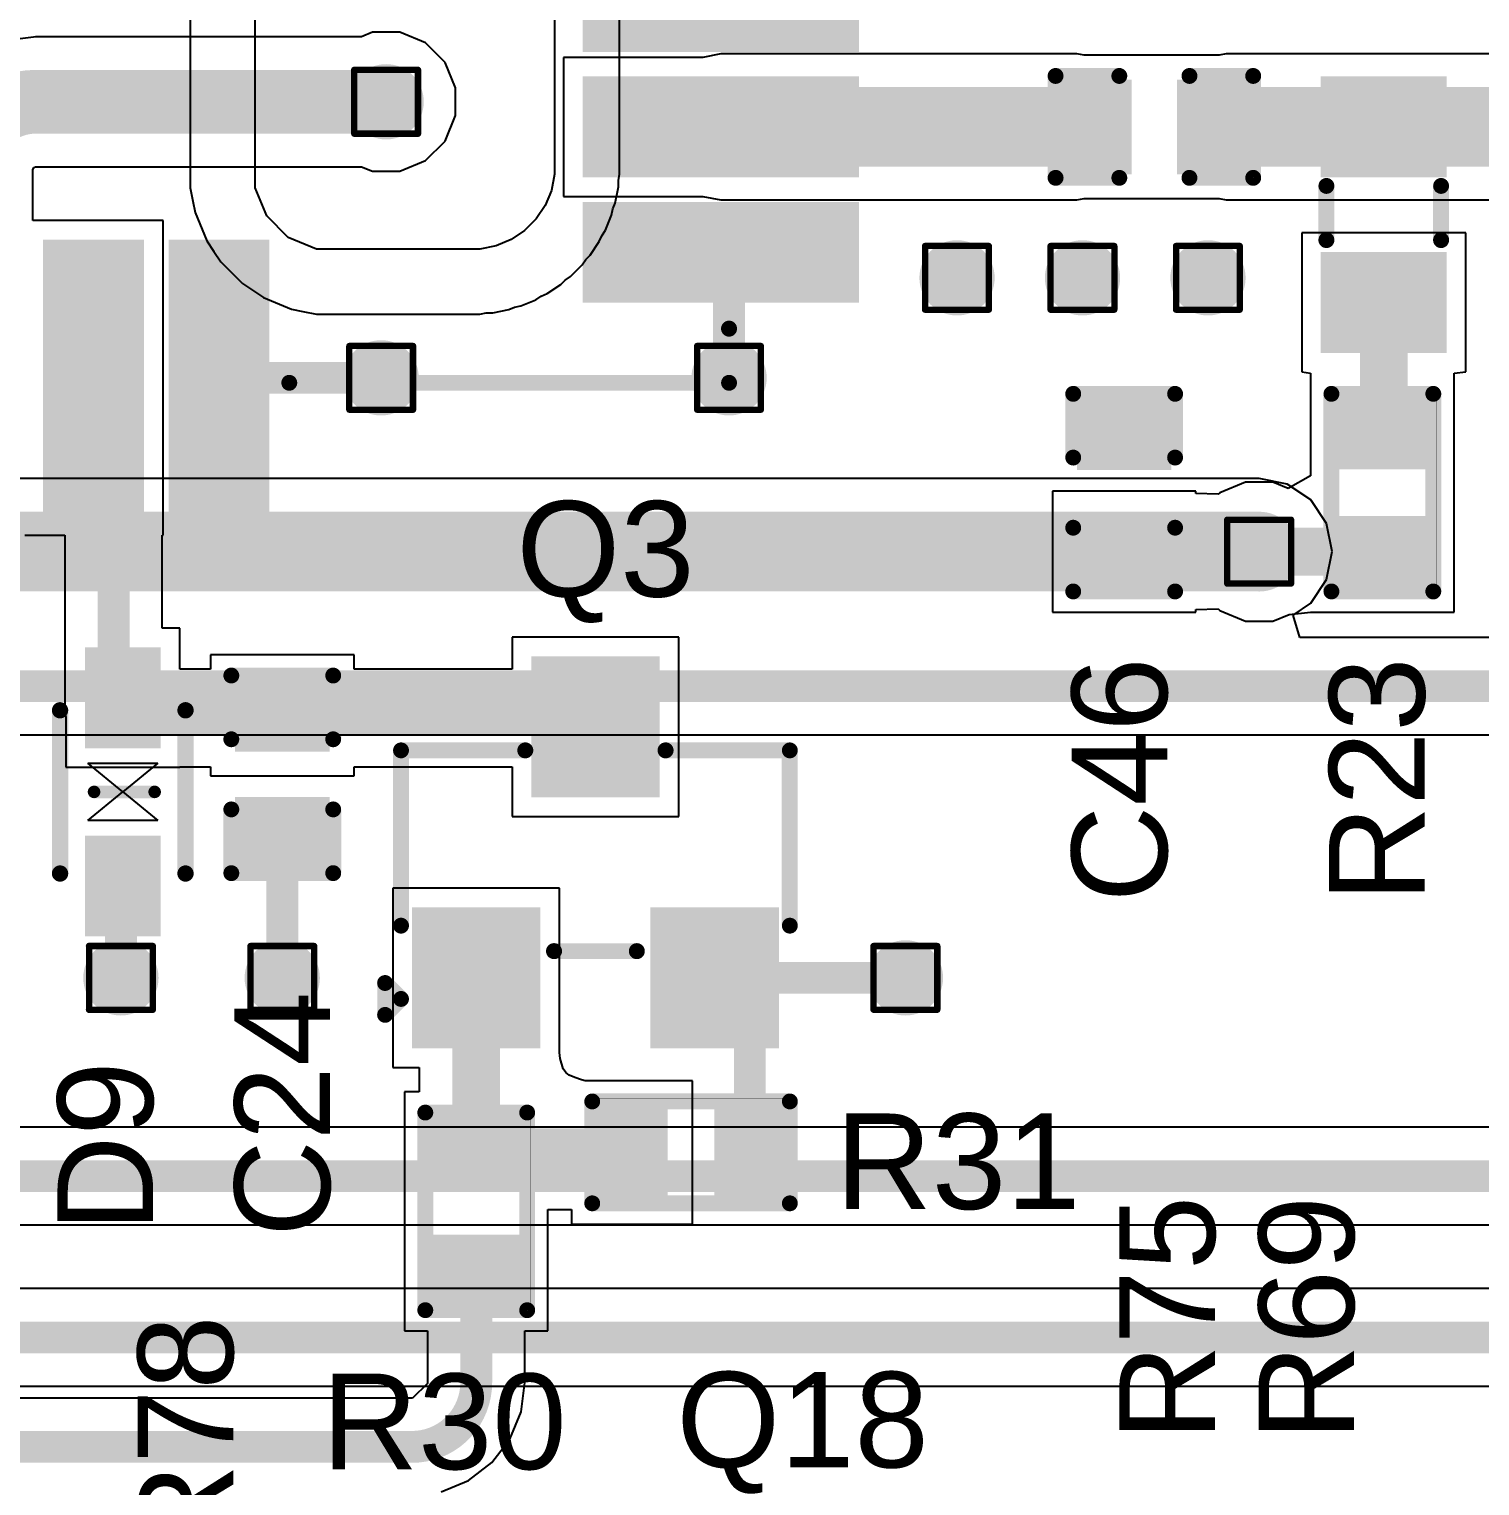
# Model space of a CAD drawing. Header units: inches. Extents: x -40 to 219, y 2 to 133.
# Drawn here: x 61.15 to 72.71, y 38.82 to 50.43 of the extents above; entities that cross this region are included whole.
import ezdxf

# ---------------------------------------------------------------- set-up
doc = ezdxf.new("R2010")
doc.units = ezdxf.units.IN
for name, color, linetype in [('Bottom Layer', 5, 'Continuous'), ('Drill Drawing', 1, 'Continuous'), ('Top Layer', 1, 'Continuous'), ('Top Overlay', 2, 'Continuous'), ('Top Paste', 8, 'Continuous'), ('Top Solder', 216, 'Continuous'), ('Via Holes', 16, 'Continuous')]:
    doc.layers.add(name, color=color, linetype=linetype)
doc.styles.add('Arial', font='', dxfattribs={"height": 0.2})
doc.styles.get('Arial').set_extended_font_data('Arial')

# ---------------------------------------------------------------- blocks, each defined once
blk = doc.blocks.new('C___0402_13')
at = {"layer": 'Top Layer'}
for points in [[(-0.699, -0.318), (-0.699, 0.317), (-0.241, 0.317), (-0.241, -0.318)], [(0.241, -0.318), (0.241, 0.317), (0.699, 0.317), (0.699, -0.318)]]:
    blk.add_hatch(color=1, dxfattribs=at).paths.add_polyline_path(points)
at = {"layer": 'Top Paste'}
for points in [[(-0.699, -0.318), (-0.699, 0.317), (-0.241, 0.317), (-0.241, -0.318)], [(0.241, -0.318), (0.241, 0.317), (0.699, 0.317), (0.699, -0.318)]]:
    blk.add_hatch(color=8, dxfattribs=at).paths.add_polyline_path(points)
at = {"layer": 'Top Solder'}
for points in [[(-0.759, -0.377), (-0.759, 0.377), (-0.181, 0.377), (-0.181, -0.377)], [(0.181, -0.377), (0.181, 0.377), (0.758, 0.377), (0.758, -0.377)]]:
    blk.add_hatch(color=216, dxfattribs=at).paths.add_polyline_path(points)
at = {"layer": 'Top Overlay', "const_width": 0.127}
for points in [[(-0.787, -0.406), (-0.787, 0.406)], [(-0.787, 0.406), (-0.279, 0.406)], [(0.787, 0.406), (0.279, 0.406)], [(0.787, -0.406), (0.787, 0.406)], [(-0.279, -0.406), (-0.787, -0.406)], [(0.787, -0.406), (0.279, -0.406)]]:
    blk.add_lwpolyline(points, dxfattribs=at)
at = {"layer": 'Top Overlay', "const_width": 0.0635}
for points in [[(-0.819, 0.406, 1), (-0.756, 0.406, 1)], [(-0.819, 0.406, 1), (-0.756, 0.406, 1)], [(-0.311, 0.406, 1), (-0.248, 0.406, 1)], [(0.248, 0.406, 1), (0.311, 0.406, 1)], [(0.756, 0.406, 1), (0.819, 0.406, 1)], [(0.756, 0.406, 1), (0.819, 0.406, 1)], [(-0.819, -0.406, 1), (-0.756, -0.406, 1)], [(-0.819, -0.406, 1), (-0.756, -0.406, 1)], [(-0.311, -0.406, 1), (-0.248, -0.406, 1)], [(0.248, -0.406, 1), (0.311, -0.406, 1)], [(0.756, -0.406, 1), (0.819, -0.406, 1)], [(0.756, -0.406, 1), (0.819, -0.406, 1)]]:
    blk.add_lwpolyline(points, format="xyb", close=True, dxfattribs=at)
blk = doc.blocks.new('A7672E__FASE__24')
at = {"layer": 'Top Layer'}
for points in [[(-11, -6.7), (-11, -7.3), (-13, -7.3), (-13, -6.7)], [(-11, -7.7), (-11, -8.3), (-13, -8.3), (-13, -7.7)], [(-10.7, -13), (-11.3, -13), (-11.3, -11), (-10.7, -11)], [(-9.7, -13), (-10.3, -13), (-10.3, -11), (-9.7, -11)], [(-8.7, -13), (-9.3, -13), (-9.3, -11), (-8.7, -11)]]:
    blk.add_hatch(color=1, dxfattribs=at).paths.add_polyline_path(points)
at = {"layer": 'Top Paste'}
for points in [[(-11, -6.7), (-11, -7.3), (-13, -7.3), (-13, -6.7)], [(-11, -7.7), (-11, -8.3), (-13, -8.3), (-13, -7.7)], [(-10.7, -13), (-11.3, -13), (-11.3, -11), (-10.7, -11)], [(-9.7, -13), (-10.3, -13), (-10.3, -11), (-9.7, -11)], [(-8.7, -13), (-9.3, -13), (-9.3, -11), (-8.7, -11)]]:
    blk.add_hatch(color=8, dxfattribs=at).paths.add_polyline_path(points)
at = {"layer": 'Top Solder'}
for points in [[(-10.898, -6.598), (-10.898, -7.402), (-13.102, -7.402), (-13.102, -6.598)], [(-10.898, -7.598), (-10.898, -8.402), (-13.102, -8.402), (-13.102, -7.598)], [(-10.598, -13.102), (-11.402, -13.102), (-11.402, -10.898), (-10.598, -10.898)], [(-9.598, -13.102), (-10.402, -13.102), (-10.402, -10.898), (-9.598, -10.898)], [(-8.598, -13.102), (-9.402, -13.102), (-9.402, -10.898), (-8.598, -10.898)]]:
    blk.add_hatch(color=216, dxfattribs=at).paths.add_polyline_path(points)
at = {"layer": 'Top Overlay', "const_width": 0.127}
for points in [[(-12.04, -8.56), (-12.04, -12.065)], [(-12.04, -12.065), (-11.608, -12.065)]]:
    blk.add_lwpolyline(points, dxfattribs=at)
at = {"layer": 'Top Overlay', "const_width": 0.0635}
for points in [[(-12.071, -8.56, 1), (-12.008, -8.56, 1)], [(-12.071, -12.065, 1), (-12.008, -12.065, 1)], [(-12.071, -12.065, 1), (-12.008, -12.065, 1)], [(-11.64, -12.065, 1), (-11.576, -12.065, 1)]]:
    blk.add_lwpolyline(points, format="xyb", close=True, dxfattribs=at)
blk = doc.blocks.new('R___0402_85')
at = {"layer": 'Top Layer'}
for points in [[(-0.699, -0.318), (-0.699, 0.318), (-0.241, 0.318), (-0.241, -0.318)], [(0.241, -0.318), (0.241, 0.318), (0.699, 0.318), (0.699, -0.318)]]:
    blk.add_hatch(color=1, dxfattribs=at).paths.add_polyline_path(points)
at = {"layer": 'Top Paste'}
for points in [[(-0.699, -0.318), (-0.699, 0.318), (-0.241, 0.318), (-0.241, -0.318)], [(0.241, -0.318), (0.241, 0.318), (0.699, 0.318), (0.699, -0.318)]]:
    blk.add_hatch(color=8, dxfattribs=at).paths.add_polyline_path(points)
at = {"layer": 'Top Solder'}
for points in [[(-0.754, -0.373), (-0.754, 0.373), (-0.186, 0.373), (-0.186, -0.373)], [(0.186, -0.373), (0.186, 0.373), (0.754, 0.373), (0.754, -0.373)]]:
    blk.add_hatch(color=216, dxfattribs=at).paths.add_polyline_path(points)
at = {"layer": 'Top Overlay'}
for points, const_width in [([(0.787, 0.406), (-0.787, 0.406)], 0.127), ([(-0.787, 0.406), (-0.787, -0.406)], 0.127), ([(0.787, 0.406), (0.787, -0.406)], 0.127), ([(0.787, -0.406), (-0.787, -0.406)], 0.127), ([(0.813, -0.432), (-0.813, -0.432)], 0.00323)]:
    blk.add_lwpolyline(points, dxfattribs=dict(at, const_width=const_width))
for points, const_width in [([(-0.819, 0.406, 1), (-0.756, 0.406, 1)], 0.0635), ([(-0.819, 0.406, 1), (-0.756, 0.406, 1)], 0.0635), ([(0.756, 0.406, 1), (0.819, 0.406, 1)], 0.0635), ([(0.756, 0.406, 1), (0.819, 0.406, 1)], 0.0635), ([(-0.819, -0.406, 1), (-0.756, -0.406, 1)], 0.0635), ([(-0.819, -0.406, 1), (-0.756, -0.406, 1)], 0.0635), ([(0.756, -0.406, 1), (0.819, -0.406, 1)], 0.0635), ([(0.756, -0.406, 1), (0.819, -0.406, 1)], 0.0635), ([(-0.814, -0.432, 1), (-0.812, -0.432, 1)], 0.00161), ([(0.812, -0.432, 1), (0.814, -0.432, 1)], 0.00161)]:
    blk.add_lwpolyline(points, format="xyb", close=True, dxfattribs=dict(at, const_width=const_width))
blk = doc.blocks.new('R___0402_86')
at = {"layer": 'Top Layer'}
for points in [[(-0.699, -0.318), (-0.699, 0.318), (-0.241, 0.318), (-0.241, -0.318)], [(0.241, -0.318), (0.241, 0.318), (0.699, 0.318), (0.699, -0.318)]]:
    blk.add_hatch(color=1, dxfattribs=at).paths.add_polyline_path(points)
at = {"layer": 'Top Paste'}
for points in [[(-0.699, -0.318), (-0.699, 0.318), (-0.241, 0.318), (-0.241, -0.318)], [(0.241, -0.318), (0.241, 0.318), (0.699, 0.318), (0.699, -0.318)]]:
    blk.add_hatch(color=8, dxfattribs=at).paths.add_polyline_path(points)
at = {"layer": 'Top Solder'}
for points in [[(-0.754, -0.373), (-0.754, 0.373), (-0.186, 0.373), (-0.186, -0.373)], [(0.186, -0.373), (0.186, 0.373), (0.754, 0.373), (0.754, -0.373)]]:
    blk.add_hatch(color=216, dxfattribs=at).paths.add_polyline_path(points)
at = {"layer": 'Top Overlay'}
for points, const_width in [([(-0.787, 0.406), (0.787, 0.406)], 0.127), ([(-0.787, 0.406), (-0.787, -0.406)], 0.127), ([(0.787, 0.406), (0.787, -0.406)], 0.127), ([(-0.787, -0.406), (0.787, -0.406)], 0.127), ([(-0.813, -0.432), (0.813, -0.432)], 0.00323)]:
    blk.add_lwpolyline(points, dxfattribs=dict(at, const_width=const_width))
for points, const_width in [([(-0.819, 0.406, 1), (-0.756, 0.406, 1)], 0.0635), ([(-0.819, 0.406, 1), (-0.756, 0.406, 1)], 0.0635), ([(0.756, 0.406, 1), (0.819, 0.406, 1)], 0.0635), ([(0.756, 0.406, 1), (0.819, 0.406, 1)], 0.0635), ([(-0.819, -0.406, 1), (-0.756, -0.406, 1)], 0.0635), ([(-0.819, -0.406, 1), (-0.756, -0.406, 1)], 0.0635), ([(0.756, -0.406, 1), (0.819, -0.406, 1)], 0.0635), ([(0.756, -0.406, 1), (0.819, -0.406, 1)], 0.0635), ([(-0.814, -0.432, 1), (-0.812, -0.432, 1)], 0.00161), ([(0.812, -0.432, 1), (0.814, -0.432, 1)], 0.00161)]:
    blk.add_lwpolyline(points, format="xyb", close=True, dxfattribs=dict(at, const_width=const_width))
blk = doc.blocks.new('R___0402_93')
at = {"layer": 'Top Layer'}
for points in [[(-0.699, -0.318), (-0.699, 0.318), (-0.241, 0.318), (-0.241, -0.318)], [(0.241, -0.318), (0.241, 0.318), (0.699, 0.318), (0.699, -0.318)]]:
    blk.add_hatch(color=1, dxfattribs=at).paths.add_polyline_path(points)
at = {"layer": 'Top Paste'}
for points in [[(-0.699, -0.318), (-0.699, 0.318), (-0.241, 0.318), (-0.241, -0.318)], [(0.241, -0.318), (0.241, 0.318), (0.699, 0.318), (0.699, -0.318)]]:
    blk.add_hatch(color=8, dxfattribs=at).paths.add_polyline_path(points)
at = {"layer": 'Top Solder'}
for points in [[(-0.754, -0.373), (-0.754, 0.373), (-0.186, 0.373), (-0.186, -0.373)], [(0.186, -0.373), (0.186, 0.373), (0.754, 0.373), (0.754, -0.373)]]:
    blk.add_hatch(color=216, dxfattribs=at).paths.add_polyline_path(points)
at = {"layer": 'Top Overlay'}
for points, const_width in [([(-0.787, 0.406), (0.787, 0.406)], 0.127), ([(-0.787, 0.406), (-0.787, -0.406)], 0.127), ([(0.787, 0.406), (0.787, -0.406)], 0.127), ([(-0.787, -0.406), (0.787, -0.406)], 0.127), ([(-0.813, -0.432), (0.813, -0.432)], 0.00323)]:
    blk.add_lwpolyline(points, dxfattribs=dict(at, const_width=const_width))
for points, const_width in [([(-0.819, 0.406, 1), (-0.756, 0.406, 1)], 0.0635), ([(-0.819, 0.406, 1), (-0.756, 0.406, 1)], 0.0635), ([(0.756, 0.406, 1), (0.819, 0.406, 1)], 0.0635), ([(0.756, 0.406, 1), (0.819, 0.406, 1)], 0.0635), ([(-0.819, -0.406, 1), (-0.756, -0.406, 1)], 0.0635), ([(-0.819, -0.406, 1), (-0.756, -0.406, 1)], 0.0635), ([(0.756, -0.406, 1), (0.819, -0.406, 1)], 0.0635), ([(0.756, -0.406, 1), (0.819, -0.406, 1)], 0.0635), ([(-0.814, -0.432, 1), (-0.812, -0.432, 1)], 0.00161), ([(0.812, -0.432, 1), (0.814, -0.432, 1)], 0.00161)]:
    blk.add_lwpolyline(points, format="xyb", close=True, dxfattribs=dict(at, const_width=const_width))
blk = doc.blocks.new('SOT_23_133')
at = {"layer": 'Top Layer'}
for points in [[(-0.41, 1.46), (0.41, 1.46), (0.41, 0.54), (-0.41, 0.54)], [(-1.36, -0.54), (-0.54, -0.54), (-0.54, -1.46), (-1.36, -1.46)], [(0.54, -0.54), (1.36, -0.54), (1.36, -1.46), (0.54, -1.46)]]:
    blk.add_hatch(color=1, dxfattribs=at).paths.add_polyline_path(points)
at = {"layer": 'Top Paste'}
for points in [[(-0.41, 1.46), (0.41, 1.46), (0.41, 0.54), (-0.41, 0.54)], [(-1.36, -0.54), (-0.54, -0.54), (-0.54, -1.46), (-1.36, -1.46)], [(0.54, -0.54), (1.36, -0.54), (1.36, -1.46), (0.54, -1.46)]]:
    blk.add_hatch(color=8, dxfattribs=at).paths.add_polyline_path(points)
at = {"layer": 'Top Solder'}
for points in [[(-0.512, 1.562), (0.512, 1.562), (0.512, 0.438), (-0.512, 0.438)], [(-1.462, -0.438), (-0.438, -0.438), (-0.438, -1.562), (-1.462, -1.562)], [(0.438, -0.438), (1.462, -0.438), (1.462, -1.562), (0.438, -1.562)]]:
    blk.add_hatch(color=216, dxfattribs=at).paths.add_polyline_path(points)
at = {"layer": 'Top Overlay', "const_width": 0.127}
for points in [[(-1.549, 0.813), (-1.549, -0.584)], [(-1.549, 0.813), (-0.559, 0.813)], [(0.559, 0.813), (1.549, 0.813)], [(1.549, -0.584), (1.549, 0.813)], [(-0.33, -0.787), (0.33, -0.787)], [(-1.676, -1.041), (-1.549, -1.168)], [(-1.676, -1.295), (-1.676, -1.041)], [(-1.676, -1.295), (-1.549, -1.168)]]:
    blk.add_lwpolyline(points, dxfattribs=at)
at = {"layer": 'Top Overlay', "const_width": 0.0635}
for points in [[(-1.581, 0.813, 1), (-1.518, 0.813, 1)], [(-1.581, 0.813, 1), (-1.518, 0.813, 1)], [(-0.591, 0.813, 1), (-0.527, 0.813, 1)], [(0.527, 0.813, 1), (0.591, 0.813, 1)], [(1.518, 0.813, 1), (1.581, 0.813, 1)], [(1.518, 0.813, 1), (1.581, 0.813, 1)], [(-1.581, -0.584, 1), (-1.518, -0.584, 1)], [(1.518, -0.584, 1), (1.581, -0.584, 1)], [(-0.362, -0.787, 1), (-0.298, -0.787, 1)], [(0.298, -0.787, 1), (0.362, -0.787, 1)], [(-1.708, -1.041, 1), (-1.645, -1.041, 1)], [(-1.708, -1.041, 1), (-1.645, -1.041, 1)], [(-1.581, -1.168, 1), (-1.518, -1.168, 1)], [(-1.581, -1.168, 1), (-1.518, -1.168, 1)], [(-1.708, -1.295, 1), (-1.645, -1.295, 1)], [(-1.708, -1.295, 1), (-1.645, -1.295, 1)]]:
    blk.add_lwpolyline(points, format="xyb", close=True, dxfattribs=at)
blk = doc.blocks.new('IND_0603__1608_M_______145')
at = {"layer": 'Top Layer'}
for points in [[(-1, 0.4), (-0.4, 0.4), (-0.4, -0.4), (-1, -0.4)], [(0.4, 0.4), (1, 0.4), (1, -0.4), (0.4, -0.4)]]:
    blk.add_hatch(color=1, dxfattribs=at).paths.add_polyline_path(points)
at = {"layer": 'Top Paste'}
for points in [[(-1, 0.4), (-0.4, 0.4), (-0.4, -0.4), (-1, -0.4)], [(0.4, 0.4), (1, 0.4), (1, -0.4), (0.4, -0.4)]]:
    blk.add_hatch(color=8, dxfattribs=at).paths.add_polyline_path(points)
at = {"layer": 'Top Solder'}
for points in [[(-1.102, 0.502), (-0.298, 0.502), (-0.298, -0.502), (-1.102, -0.502)], [(0.298, 0.502), (1.102, 0.502), (1.102, -0.502), (0.298, -0.502)]]:
    blk.add_hatch(color=216, dxfattribs=at).paths.add_polyline_path(points)
at = {"layer": 'Top Overlay', "const_width": 0.127}
for points in [[(-0.203, 0.457), (0.229, 0.457)], [(-0.203, -0.457), (0.229, -0.457)]]:
    blk.add_lwpolyline(points, dxfattribs=at)
at = {"layer": 'Top Overlay', "const_width": 0.0635}
for points in [[(-0.235, 0.457, 1), (-0.171, 0.457, 1)], [(0.197, 0.457, 1), (0.26, 0.457, 1)], [(-0.235, -0.457, 1), (-0.171, -0.457, 1)], [(0.197, -0.457, 1), (0.26, -0.457, 1)]]:
    blk.add_lwpolyline(points, format="xyb", close=True, dxfattribs=at)
blk = doc.blocks.new('SOD_523__B__D____________163')
at = {"layer": 'Top Layer'}
for points in [[(-1.05, 0.2), (-0.45, 0.2), (-0.45, -0.2), (-1.05, -0.2)], [(1.05, -0.2), (0.45, -0.2), (0.45, 0.2), (1.05, 0.2)]]:
    blk.add_hatch(color=1, dxfattribs=at).paths.add_polyline_path(points)
at = {"layer": 'Top Paste'}
for points in [[(-1.05, 0.2), (-0.45, 0.2), (-0.45, -0.2), (-1.05, -0.2)], [(1.05, -0.2), (0.45, -0.2), (0.45, 0.2), (1.05, 0.2)]]:
    blk.add_hatch(color=8, dxfattribs=at).paths.add_polyline_path(points)
at = {"layer": 'Top Solder'}
for points in [[(-1.152, 0.302), (-0.348, 0.302), (-0.348, -0.302), (-1.152, -0.302)], [(1.152, -0.302), (0.348, -0.302), (0.348, 0.302), (1.152, 0.302)]]:
    blk.add_hatch(color=216, dxfattribs=at).paths.add_polyline_path(points)
at = {"layer": 'Top Overlay'}
for p, q in [((-0.229, -0.279), (-0.229, 0.279)), ((-0.229, 0.279), (0, 0)), ((0, 0), (0.229, 0.279)), ((0.229, 0.279), (0.229, -0.279)), ((0, 0), (-0.229, -0.279)), ((0, 0), (0, 0)), ((0.229, -0.279), (0, 0)), ((0, 0), (0, 0))]:
    blk.add_line(p, q, dxfattribs=at)
for points, const_width in [([(-0.65, 0.5), (0.65, 0.5)], 0.13), ([(0, 0.229), (0, -0.254)], 0.1), ([(-0.65, -0.5), (0.65, -0.5)], 0.13)]:
    blk.add_lwpolyline(points, dxfattribs=dict(at, const_width=const_width))
for points, const_width in [([(-0.683, 0.5, 1), (-0.618, 0.5, 1)], 0.065), ([(0.618, 0.5, 1), (0.683, 0.5, 1)], 0.065), ([(-0.025, 0.229, 1), (0.025, 0.229, 1)], 0.05), ([(-0.025, -0.254, 1), (0.025, -0.254, 1)], 0.05), ([(-0.683, -0.5, 1), (-0.618, -0.5, 1)], 0.065), ([(0.618, -0.5, 1), (0.683, -0.5, 1)], 0.065)]:
    blk.add_lwpolyline(points, format="xyb", close=True, dxfattribs=dict(at, const_width=const_width))
blk = doc.blocks.new('C___0402_188')
at = {"layer": 'Top Layer'}
for points in [[(-0.699, -0.318), (-0.699, 0.318), (-0.241, 0.318), (-0.241, -0.318)], [(0.241, -0.318), (0.241, 0.318), (0.699, 0.318), (0.699, -0.318)]]:
    blk.add_hatch(color=1, dxfattribs=at).paths.add_polyline_path(points)
at = {"layer": 'Top Paste'}
for points in [[(-0.699, -0.318), (-0.699, 0.318), (-0.241, 0.318), (-0.241, -0.318)], [(0.241, -0.318), (0.241, 0.318), (0.699, 0.318), (0.699, -0.318)]]:
    blk.add_hatch(color=8, dxfattribs=at).paths.add_polyline_path(points)
at = {"layer": 'Top Solder'}
for points in [[(-0.759, -0.377), (-0.759, 0.377), (-0.181, 0.377), (-0.181, -0.377)], [(0.181, -0.377), (0.181, 0.377), (0.758, 0.377), (0.758, -0.377)]]:
    blk.add_hatch(color=216, dxfattribs=at).paths.add_polyline_path(points)
at = {"layer": 'Top Overlay', "const_width": 0.127}
for points in [[(-0.787, 0.406), (-0.787, -0.406)], [(-0.279, 0.406), (-0.787, 0.406)], [(0.279, 0.406), (0.787, 0.406)], [(0.787, 0.406), (0.787, -0.406)], [(-0.787, -0.406), (-0.279, -0.406)], [(0.279, -0.406), (0.787, -0.406)]]:
    blk.add_lwpolyline(points, dxfattribs=at)
at = {"layer": 'Top Overlay', "const_width": 0.0635}
for points in [[(-0.819, 0.406, 1), (-0.756, 0.406, 1)], [(-0.819, 0.406, 1), (-0.756, 0.406, 1)], [(-0.311, 0.406, 1), (-0.248, 0.406, 1)], [(0.248, 0.406, 1), (0.311, 0.406, 1)], [(0.756, 0.406, 1), (0.819, 0.406, 1)], [(0.756, 0.406, 1), (0.819, 0.406, 1)], [(-0.819, -0.406, 1), (-0.756, -0.406, 1)], [(-0.819, -0.406, 1), (-0.756, -0.406, 1)], [(-0.311, -0.406, 1), (-0.248, -0.406, 1)], [(0.248, -0.406, 1), (0.311, -0.406, 1)], [(0.756, -0.406, 1), (0.819, -0.406, 1)], [(0.756, -0.406, 1), (0.819, -0.406, 1)]]:
    blk.add_lwpolyline(points, format="xyb", close=True, dxfattribs=at)
blk = doc.blocks.new('C___0402_190')
at = {"layer": 'Top Layer'}
for points in [[(-0.699, -0.318), (-0.699, 0.318), (-0.241, 0.318), (-0.241, -0.318)], [(0.241, -0.318), (0.241, 0.318), (0.699, 0.318), (0.699, -0.318)]]:
    blk.add_hatch(color=1, dxfattribs=at).paths.add_polyline_path(points)
at = {"layer": 'Top Paste'}
for points in [[(-0.699, -0.318), (-0.699, 0.318), (-0.241, 0.318), (-0.241, -0.318)], [(0.241, -0.318), (0.241, 0.318), (0.699, 0.318), (0.699, -0.318)]]:
    blk.add_hatch(color=8, dxfattribs=at).paths.add_polyline_path(points)
at = {"layer": 'Top Solder'}
for points in [[(-0.758, -0.377), (-0.758, 0.377), (-0.181, 0.377), (-0.181, -0.377)], [(0.181, -0.377), (0.181, 0.377), (0.759, 0.377), (0.759, -0.377)]]:
    blk.add_hatch(color=216, dxfattribs=at).paths.add_polyline_path(points)
at = {"layer": 'Top Overlay', "const_width": 0.127}
for points in [[(-0.787, -0.406), (-0.787, 0.406)], [(-0.787, 0.406), (-0.279, 0.406)], [(0.279, 0.406), (0.787, 0.406)], [(0.787, -0.406), (0.787, 0.406)], [(-0.787, -0.406), (-0.279, -0.406)], [(0.279, -0.406), (0.787, -0.406)]]:
    blk.add_lwpolyline(points, dxfattribs=at)
at = {"layer": 'Top Overlay', "const_width": 0.0635}
for points in [[(-0.819, 0.406, 1), (-0.756, 0.406, 1)], [(-0.819, 0.406, 1), (-0.756, 0.406, 1)], [(-0.311, 0.406, 1), (-0.248, 0.406, 1)], [(0.248, 0.406, 1), (0.311, 0.406, 1)], [(0.756, 0.406, 1), (0.819, 0.406, 1)], [(0.756, 0.406, 1), (0.819, 0.406, 1)], [(-0.819, -0.406, 1), (-0.756, -0.406, 1)], [(-0.819, -0.406, 1), (-0.756, -0.406, 1)], [(-0.311, -0.406, 1), (-0.248, -0.406, 1)], [(0.248, -0.406, 1), (0.311, -0.406, 1)], [(0.756, -0.406, 1), (0.819, -0.406, 1)], [(0.756, -0.406, 1), (0.819, -0.406, 1)]]:
    blk.add_lwpolyline(points, format="xyb", close=True, dxfattribs=at)

msp = doc.modelspace()

# ---------------------------------------------------------------- hatches: boundary and pattern name
at = {"layer": 'Bottom Layer'}
h = msp.add_hatch(color=5, dxfattribs=at)
edge = h.paths.add_edge_path()
edge.add_arc((63.997, 49.847), 0.3, 0, 360)
h = msp.add_hatch(color=5, dxfattribs=at)
edge = h.paths.add_edge_path()
edge.add_arc((68.547, 48.444), 0.3, 0, 360)
h = msp.add_hatch(color=5, dxfattribs=at)
edge = h.paths.add_edge_path()
edge.add_arc((69.547, 48.444), 0.3, 0, 360)
h = msp.add_hatch(color=5, dxfattribs=at)
edge = h.paths.add_edge_path()
edge.add_arc((70.547, 48.444), 0.3, 0, 360)
h = msp.add_hatch(color=5, dxfattribs=at)
edge = h.paths.add_edge_path()
edge.add_arc((63.957, 47.647), 0.3, 0, 360)
h = msp.add_hatch(color=5, dxfattribs=at)
edge = h.paths.add_edge_path()
edge.add_arc((66.73, 47.647), 0.3, 0, 360)
h = msp.add_hatch(color=5, dxfattribs=at)
edge = h.paths.add_edge_path()
edge.add_arc((70.955, 46.262), 0.3, 0, 360)
h = msp.add_hatch(color=5, dxfattribs=at)
edge = h.paths.add_edge_path()
edge.add_arc((61.883, 42.865), 0.3, 0, 360)
h = msp.add_hatch(color=5, dxfattribs=at)
edge = h.paths.add_edge_path()
edge.add_arc((63.169, 42.865), 0.3, 0, 360)
h = msp.add_hatch(color=5, dxfattribs=at)
edge = h.paths.add_edge_path()
edge.add_arc((68.136, 42.865), 0.3, 0, 360)
at = {"layer": 'Top Layer'}
h = msp.add_hatch(color=1, dxfattribs=at)
edge = h.paths.add_edge_path()
edge.add_arc((63.997, 49.847), 0.3, 0, 360)
h = msp.add_hatch(color=1, dxfattribs=at)
edge = h.paths.add_edge_path()
edge.add_arc((68.547, 48.444), 0.3, 0, 360)
h = msp.add_hatch(color=1, dxfattribs=at)
edge = h.paths.add_edge_path()
edge.add_arc((69.547, 48.444), 0.3, 0, 360)
h = msp.add_hatch(color=1, dxfattribs=at)
edge = h.paths.add_edge_path()
edge.add_arc((70.547, 48.444), 0.3, 0, 360)
h = msp.add_hatch(color=1, dxfattribs=at)
edge = h.paths.add_edge_path()
edge.add_arc((63.957, 47.647), 0.3, 0, 360)
h = msp.add_hatch(color=1, dxfattribs=at)
edge = h.paths.add_edge_path()
edge.add_arc((66.73, 47.647), 0.3, 0, 360)
h = msp.add_hatch(color=1, dxfattribs=at)
edge = h.paths.add_edge_path()
edge.add_arc((70.955, 46.262), 0.3, 0, 360)
h = msp.add_hatch(color=1, dxfattribs=at)
edge = h.paths.add_edge_path()
edge.add_arc((61.883, 42.865), 0.3, 0, 360)
h = msp.add_hatch(color=1, dxfattribs=at)
edge = h.paths.add_edge_path()
edge.add_arc((63.169, 42.865), 0.3, 0, 360)
h = msp.add_hatch(color=1, dxfattribs=at)
edge = h.paths.add_edge_path()
edge.add_arc((68.136, 42.865), 0.3, 0, 360)
at = {"layer": 'Via Holes'}
h = msp.add_hatch(color=7, dxfattribs=at)
edge = h.paths.add_edge_path()
edge.add_arc((63.997, 49.847), 0.15, 0, 360)
h = msp.add_hatch(color=7, dxfattribs=at)
edge = h.paths.add_edge_path()
edge.add_arc((68.547, 48.444), 0.15, 0, 360)
h = msp.add_hatch(color=7, dxfattribs=at)
edge = h.paths.add_edge_path()
edge.add_arc((69.547, 48.444), 0.15, 0, 360)
h = msp.add_hatch(color=7, dxfattribs=at)
edge = h.paths.add_edge_path()
edge.add_arc((70.547, 48.444), 0.15, 0, 360)
h = msp.add_hatch(color=7, dxfattribs=at)
edge = h.paths.add_edge_path()
edge.add_arc((63.957, 47.647), 0.15, 0, 360)
h = msp.add_hatch(color=7, dxfattribs=at)
edge = h.paths.add_edge_path()
edge.add_arc((66.73, 47.647), 0.15, 0, 360)
h = msp.add_hatch(color=7, dxfattribs=at)
edge = h.paths.add_edge_path()
edge.add_arc((70.955, 46.262), 0.15, 0, 360)
h = msp.add_hatch(color=7, dxfattribs=at)
edge = h.paths.add_edge_path()
edge.add_arc((61.883, 42.865), 0.15, 0, 360)
h = msp.add_hatch(color=7, dxfattribs=at)
edge = h.paths.add_edge_path()
edge.add_arc((63.169, 42.865), 0.15, 0, 360)
h = msp.add_hatch(color=7, dxfattribs=at)
edge = h.paths.add_edge_path()
edge.add_arc((68.136, 42.865), 0.15, 0, 360)

# ---------------------------------------------------------------- linework, layer by layer
at = {"layer": 'Bottom Layer'}
for p, q in [((65.34, 70.365), (65.34, 49.334)), ((62.435, 67.292), (62.435, 49.283)), ((62.953, 49.283), (62.953, 67.317)), ((65.858, 49.334), (65.858, 60.913)), ((62.435, 49.283), (62.435, 49.162)), ((62.953, 49.162), (62.953, 49.283)), ((65.34, 49.269), (65.315, 49.141)), ((65.34, 49.334), (65.34, 49.269)), ((65.848, 49.219), (65.858, 49.269)), ((65.858, 49.269), (65.858, 49.334)), ((62.435, 49.162), (62.435, 49.162)), ((62.435, 49.162), (62.435, 49.162)), ((62.435, 49.162), (62.456, 49.054)), ((63.046, 48.938), (62.953, 49.162)), ((65.315, 49.141), (65.265, 49.021)), ((65.823, 49.04), (65.848, 49.168)), ((65.848, 49.168), (65.848, 49.219)), ((62.456, 49.054), (62.474, 48.964)), ((65.265, 49.021), (65.193, 48.913)), ((65.804, 48.993), (65.823, 49.04)), ((62.474, 48.964), (62.474, 48.964)), ((62.474, 48.964), (62.474, 48.964)), ((62.474, 48.964), (62.567, 48.739)), ((63.217, 48.766), (63.046, 48.938)), ((65.193, 48.913), (65.101, 48.821)), ((65.744, 48.823), (65.794, 48.943)), ((65.794, 48.943), (65.804, 48.993)), ((63.441, 48.673), (63.217, 48.766)), ((65.101, 48.821), (64.993, 48.749)), ((65.696, 48.733), (65.715, 48.78)), ((65.715, 48.78), (65.744, 48.823)), ((62.567, 48.739), (62.567, 48.739)), ((62.567, 48.739), (62.567, 48.739)), ((62.567, 48.739), (62.624, 48.655)), ((62.624, 48.655), (62.679, 48.571)), ((63.562, 48.673), (63.441, 48.673)), ((64.68, 48.673), (63.562, 48.673)), ((64.745, 48.673), (64.68, 48.673)), ((64.873, 48.699), (64.745, 48.673)), ((64.993, 48.749), (64.873, 48.699)), ((65.624, 48.625), (65.696, 48.733)), ((62.679, 48.571), (62.679, 48.571)), ((62.679, 48.571), (62.679, 48.571)), ((62.679, 48.571), (62.851, 48.4)), ((65.467, 48.455), (65.559, 48.547)), ((65.559, 48.547), (65.588, 48.589)), ((65.588, 48.589), (65.624, 48.625)), ((65.389, 48.39), (65.425, 48.426)), ((65.425, 48.426), (65.467, 48.455)), ((62.851, 48.4), (63.019, 48.288)), ((65.191, 48.27), (65.233, 48.298)), ((65.233, 48.298), (65.281, 48.318)), ((65.281, 48.318), (65.389, 48.39)), ((63.019, 48.288), (63.243, 48.195)), ((63.243, 48.195), (63.243, 48.195)), ((63.243, 48.195), (63.243, 48.195)), ((63.243, 48.195), (63.334, 48.177)), ((64.846, 48.165), (64.974, 48.191)), ((64.974, 48.191), (65.021, 48.21)), ((65.021, 48.21), (65.071, 48.22)), ((65.071, 48.22), (65.191, 48.27)), ((63.334, 48.177), (63.441, 48.155)), ((63.441, 48.155), (63.441, 48.155)), ((63.441, 48.155), (63.441, 48.155)), ((63.441, 48.155), (63.562, 48.155)), ((63.562, 48.155), (64.68, 48.155)), ((64.68, 48.155), (64.745, 48.155)), ((64.745, 48.155), (64.795, 48.165)), ((64.795, 48.165), (64.846, 48.165)), ((70.955, 46.844), (56.965, 46.844)), ((71.178, 46.8), (70.955, 46.844)), ((71.367, 46.674), (71.178, 46.8)), ((71.493, 46.485), (71.367, 46.674)), ((71.538, 46.262), (71.493, 46.485)), ((71.493, 46.039), (71.538, 46.262)), ((71.367, 45.85), (71.493, 46.039)), ((71.227, 45.756), (71.367, 45.85)), ((71.28, 45.578), (71.227, 45.756)), ((80.097, 45.578), (71.28, 45.578)), ((57.101, 44.801), (80.097, 44.801)), ((80.124, 41.674), (57.956, 41.674)), ((57.956, 40.897), (80.147, 40.897)), ((80.149, 40.388), (58.446, 40.388)), ((58.446, 39.611), (80.149, 39.611))]:
    msp.add_line(p, q, dxfattribs=at)
for points, const_width in [([(56.965, 46.262), (70.955, 46.262)], 0.635), ([(57.101, 45.19), (80.492, 45.19)], 0.254), ([(57.956, 41.285), (80.531, 41.285)], 0.254), ([(58.446, 39.999), (80.544, 39.999)], 0.254)]:
    msp.add_lwpolyline(points, dxfattribs=dict(at, const_width=const_width))
at = {"layer": 'Bottom Layer', "const_width": 0.318}
msp.add_lwpolyline([(70.796, 46.262, 1), (71.114, 46.262, 1)], format="xyb", close=True, dxfattribs=at)
at = {"layer": 'Drill Drawing', "const_width": 0.0508}
for points in [[(63.743, 50.101), (64.251, 50.101)], [(63.743, 49.593), (63.743, 50.101)], [(64.251, 49.593), (64.251, 50.101)], [(63.743, 49.593), (64.251, 49.593)], [(68.293, 48.698), (68.801, 48.698)], [(68.293, 48.19), (68.293, 48.698)], [(68.801, 48.19), (68.801, 48.698)], [(69.293, 48.698), (69.801, 48.698)], [(69.293, 48.19), (69.293, 48.698)], [(69.801, 48.19), (69.801, 48.698)], [(70.293, 48.698), (70.801, 48.698)], [(70.293, 48.19), (70.293, 48.698)], [(70.801, 48.19), (70.801, 48.698)], [(68.293, 48.19), (68.801, 48.19)], [(69.293, 48.19), (69.801, 48.19)], [(70.293, 48.19), (70.801, 48.19)], [(63.703, 47.901), (64.211, 47.901)], [(63.703, 47.393), (63.703, 47.901)], [(64.211, 47.393), (64.211, 47.901)], [(66.476, 47.901), (66.984, 47.901)], [(66.476, 47.393), (66.476, 47.901)], [(66.984, 47.393), (66.984, 47.901)], [(63.703, 47.393), (64.211, 47.393)], [(66.476, 47.393), (66.984, 47.393)], [(70.701, 46.516), (71.209, 46.516)], [(70.701, 46.008), (70.701, 46.516)], [(71.209, 46.008), (71.209, 46.516)], [(70.701, 46.008), (71.209, 46.008)], [(61.629, 43.119), (62.137, 43.119)], [(61.629, 42.611), (61.629, 43.119)], [(62.137, 42.611), (62.137, 43.119)], [(62.915, 43.119), (63.423, 43.119)], [(62.915, 42.611), (62.915, 43.119)], [(63.423, 42.611), (63.423, 43.119)], [(67.882, 43.119), (68.39, 43.119)], [(67.882, 42.611), (67.882, 43.119)], [(68.39, 42.611), (68.39, 43.119)], [(61.629, 42.611), (62.137, 42.611)], [(62.915, 42.611), (63.423, 42.611)], [(67.882, 42.611), (68.39, 42.611)]]:
    msp.add_lwpolyline(points, dxfattribs=at)
at = {"layer": 'Drill Drawing', "const_width": 0.0254}
for points in [[(63.73, 50.101, 1), (63.756, 50.101, 1)], [(63.73, 50.101, 1), (63.756, 50.101, 1)], [(64.238, 50.101, 1), (64.264, 50.101, 1)], [(64.238, 50.101, 1), (64.264, 50.101, 1)], [(63.73, 49.593, 1), (63.756, 49.593, 1)], [(63.73, 49.593, 1), (63.756, 49.593, 1)], [(64.238, 49.593, 1), (64.264, 49.593, 1)], [(64.238, 49.593, 1), (64.264, 49.593, 1)], [(68.28, 48.698, 1), (68.305, 48.698, 1)], [(68.28, 48.698, 1), (68.305, 48.698, 1)], [(68.788, 48.698, 1), (68.813, 48.698, 1)], [(68.788, 48.698, 1), (68.813, 48.698, 1)], [(69.28, 48.698, 1), (69.305, 48.698, 1)], [(69.28, 48.698, 1), (69.305, 48.698, 1)], [(69.788, 48.698, 1), (69.813, 48.698, 1)], [(69.788, 48.698, 1), (69.813, 48.698, 1)], [(70.28, 48.698, 1), (70.305, 48.698, 1)], [(70.28, 48.698, 1), (70.305, 48.698, 1)], [(70.788, 48.698, 1), (70.813, 48.698, 1)], [(70.788, 48.698, 1), (70.813, 48.698, 1)], [(68.28, 48.19, 1), (68.305, 48.19, 1)], [(68.28, 48.19, 1), (68.305, 48.19, 1)], [(68.788, 48.19, 1), (68.813, 48.19, 1)], [(68.788, 48.19, 1), (68.813, 48.19, 1)], [(69.28, 48.19, 1), (69.305, 48.19, 1)], [(69.28, 48.19, 1), (69.305, 48.19, 1)], [(69.788, 48.19, 1), (69.813, 48.19, 1)], [(69.788, 48.19, 1), (69.813, 48.19, 1)], [(70.28, 48.19, 1), (70.305, 48.19, 1)], [(70.28, 48.19, 1), (70.305, 48.19, 1)], [(70.788, 48.19, 1), (70.813, 48.19, 1)], [(70.788, 48.19, 1), (70.813, 48.19, 1)], [(63.691, 47.901, 1), (63.716, 47.901, 1)], [(63.691, 47.901, 1), (63.716, 47.901, 1)], [(64.199, 47.901, 1), (64.224, 47.901, 1)], [(64.199, 47.901, 1), (64.224, 47.901, 1)], [(66.463, 47.901, 1), (66.488, 47.901, 1)], [(66.463, 47.901, 1), (66.488, 47.901, 1)], [(66.971, 47.901, 1), (66.996, 47.901, 1)], [(66.971, 47.901, 1), (66.996, 47.901, 1)], [(63.691, 47.393, 1), (63.716, 47.393, 1)], [(63.691, 47.393, 1), (63.716, 47.393, 1)], [(64.199, 47.393, 1), (64.224, 47.393, 1)], [(64.199, 47.393, 1), (64.224, 47.393, 1)], [(66.463, 47.393, 1), (66.488, 47.393, 1)], [(66.463, 47.393, 1), (66.488, 47.393, 1)], [(66.971, 47.393, 1), (66.996, 47.393, 1)], [(66.971, 47.393, 1), (66.996, 47.393, 1)], [(70.688, 46.516, 1), (70.714, 46.516, 1)], [(70.688, 46.516, 1), (70.714, 46.516, 1)], [(71.196, 46.516, 1), (71.222, 46.516, 1)], [(71.196, 46.516, 1), (71.222, 46.516, 1)], [(70.688, 46.008, 1), (70.714, 46.008, 1)], [(70.688, 46.008, 1), (70.714, 46.008, 1)], [(71.196, 46.008, 1), (71.222, 46.008, 1)], [(71.196, 46.008, 1), (71.222, 46.008, 1)], [(61.616, 43.119, 1), (61.642, 43.119, 1)], [(61.616, 43.119, 1), (61.642, 43.119, 1)], [(62.124, 43.119, 1), (62.15, 43.119, 1)], [(62.124, 43.119, 1), (62.15, 43.119, 1)], [(62.903, 43.119, 1), (62.928, 43.119, 1)], [(62.903, 43.119, 1), (62.928, 43.119, 1)], [(63.411, 43.119, 1), (63.436, 43.119, 1)], [(63.411, 43.119, 1), (63.436, 43.119, 1)], [(67.869, 43.119, 1), (67.894, 43.119, 1)], [(67.869, 43.119, 1), (67.894, 43.119, 1)], [(68.377, 43.119, 1), (68.402, 43.119, 1)], [(68.377, 43.119, 1), (68.402, 43.119, 1)], [(61.616, 42.611, 1), (61.642, 42.611, 1)], [(61.616, 42.611, 1), (61.642, 42.611, 1)], [(62.124, 42.611, 1), (62.15, 42.611, 1)], [(62.124, 42.611, 1), (62.15, 42.611, 1)], [(62.903, 42.611, 1), (62.928, 42.611, 1)], [(62.903, 42.611, 1), (62.928, 42.611, 1)], [(63.411, 42.611, 1), (63.436, 42.611, 1)], [(63.411, 42.611, 1), (63.436, 42.611, 1)], [(67.869, 42.611, 1), (67.894, 42.611, 1)], [(67.869, 42.611, 1), (67.894, 42.611, 1)], [(68.377, 42.611, 1), (68.402, 42.611, 1)], [(68.377, 42.611, 1), (68.402, 42.611, 1)]]:
    msp.add_lwpolyline(points, format="xyb", close=True, dxfattribs=at)
at = {"layer": 'Top Layer'}
for p, q in [((63.887, 50.401), (63.8, 50.365)), ((64.107, 50.401), (63.887, 50.401)), ((64.311, 50.317), (64.107, 50.401)), ((61.187, 50.363), (60.928, 50.329)), ((61.201, 50.365), (61.187, 50.363)), ((63.8, 50.365), (61.201, 50.365)), ((64.467, 50.161), (64.311, 50.317)), ((64.551, 49.958), (64.467, 50.161)), ((66.52, 50.201), (65.411, 50.201)), ((65.411, 50.201), (65.411, 49.093)), ((66.665, 50.23), (66.52, 50.201)), ((69.502, 50.23), (66.665, 50.23)), ((69.559, 50.219), (69.502, 50.23)), ((70.637, 50.219), (69.559, 50.219)), ((70.693, 50.23), (70.637, 50.219)), ((73.094, 50.23), (70.693, 50.23)), ((64.551, 49.737), (64.551, 49.958)), ((64.467, 49.534), (64.551, 49.737)), ((64.311, 49.378), (64.467, 49.534)), ((64.107, 49.293), (64.311, 49.378)), ((61.182, 48.901), (61.182, 49.311)), ((61.182, 49.311), (61.184, 49.311)), ((61.184, 49.311), (61.189, 49.323)), ((61.189, 49.323), (61.201, 49.328)), ((61.201, 49.328), (61.201, 49.33)), ((61.201, 49.33), (63.8, 49.33)), ((63.8, 49.33), (63.887, 49.293)), ((63.887, 49.293), (64.107, 49.293)), ((65.411, 49.093), (66.52, 49.093)), ((66.52, 49.093), (66.665, 49.065)), ((66.665, 49.065), (69.502, 49.065)), ((69.502, 49.065), (69.559, 49.076)), ((69.559, 49.076), (70.637, 49.076)), ((70.637, 49.076), (70.693, 49.065)), ((70.693, 49.065), (73.094, 49.065)), ((62.219, 48.901), (61.182, 48.901)), ((62.219, 46.393), (62.219, 48.901)), ((72.602, 48.802), (71.294, 48.802)), ((71.294, 48.802), (71.294, 47.694)), ((72.602, 47.694), (72.602, 48.802)), ((71.294, 47.694), (71.365, 47.684)), ((71.365, 47.684), (71.365, 46.869)), ((72.508, 47.684), (72.602, 47.694)), ((72.508, 46.719), (72.508, 47.684)), ((70.845, 46.816), (70.641, 46.731)), ((71.065, 46.816), (70.845, 46.816)), ((71.187, 46.765), (71.065, 46.816)), ((71.363, 46.866), (71.187, 46.765)), ((71.365, 46.869), (71.363, 46.866)), ((70.451, 46.744), (69.308, 46.744)), ((69.308, 46.744), (69.308, 45.779)), ((70.451, 46.724), (70.451, 46.744)), ((70.628, 46.719), (70.451, 46.724)), ((70.641, 46.731), (70.628, 46.719)), ((72.508, 45.779), (72.508, 46.719)), ((61.118, 46.393), (61.436, 46.393)), ((61.436, 46.393), (61.436, 44.978)), ((62.213, 45.651), (62.213, 46.393)), ((62.213, 46.393), (62.219, 46.393)), ((69.308, 45.779), (70.451, 45.779)), ((70.451, 45.8), (70.628, 45.805)), ((70.451, 45.779), (70.451, 45.8)), ((70.628, 45.805), (70.641, 45.792)), ((70.641, 45.792), (70.845, 45.708)), ((71.065, 45.708), (71.195, 45.761)), ((71.195, 45.761), (71.365, 45.779)), ((71.365, 45.779), (71.365, 45.779)), ((71.365, 45.779), (71.365, 45.779)), ((71.365, 45.779), (72.508, 45.779)), ((62.352, 45.651), (62.213, 45.651)), ((62.352, 45.324), (62.352, 45.651)), ((70.845, 45.708), (71.065, 45.708)), ((66.329, 45.579), (65.001, 45.579)), ((65.001, 45.579), (65.001, 45.324)), ((66.329, 44.151), (66.329, 45.579)), ((63.741, 45.439), (62.598, 45.439)), ((62.598, 45.439), (62.598, 45.324)), ((63.741, 45.324), (63.741, 45.439)), ((62.598, 45.324), (62.352, 45.324)), ((65.001, 45.324), (63.741, 45.324)), ((61.436, 44.978), (61.444, 44.942)), ((61.444, 44.942), (61.444, 44.543)), ((61.444, 44.543), (62.352, 44.543)), ((62.352, 44.543), (62.352, 44.548)), ((62.352, 44.548), (62.598, 44.548)), ((62.598, 44.548), (62.598, 44.474)), ((62.598, 44.474), (63.741, 44.474)), ((63.741, 44.474), (63.741, 44.548)), ((63.741, 44.548), (65.001, 44.548)), ((65.001, 44.548), (65.001, 44.151)), ((65.001, 44.151), (66.329, 44.151)), ((65.379, 43.579), (64.051, 43.579)), ((64.051, 43.579), (64.051, 42.151)), ((65.379, 42.307), (65.379, 43.579)), ((65.379, 42.27), (65.379, 42.307)), ((65.384, 42.223), (65.379, 42.27)), ((64.051, 42.151), (64.261, 42.151)), ((64.261, 42.151), (64.261, 41.956)), ((65.408, 42.141), (65.384, 42.223)), ((65.428, 42.112), (65.408, 42.141)), ((65.457, 42.089), (65.428, 42.112)), ((65.501, 42.07), (65.457, 42.089)), ((65.554, 42.052), (65.501, 42.07)), ((65.584, 42.045), (65.554, 42.052)), ((66.439, 42.045), (65.584, 42.045)), ((66.439, 40.902), (66.439, 42.045)), ((64.261, 41.956), (64.143, 41.956)), ((64.143, 41.956), (64.143, 40.991)), ((64.143, 40.991), (64.143, 40.051)), ((65.286, 40.051), (65.286, 41.02)), ((65.286, 41.02), (65.474, 41.02)), ((65.474, 41.02), (65.474, 40.902)), ((65.474, 40.902), (66.439, 40.902)), ((64.143, 40.051), (64.326, 40.051)), ((64.326, 40.051), (64.326, 39.639)), ((65.103, 39.639), (65.103, 40.051)), ((65.103, 40.051), (65.286, 40.051)), ((64.327, 39.633), (64.208, 39.515)), ((64.326, 39.639), (64.327, 39.633)), ((65.073, 39.406), (65.103, 39.639)), ((65.103, 39.639), (65.103, 39.639)), ((64.203, 39.516), (60.593, 39.516)), ((64.208, 39.515), (64.203, 39.516)), ((64.983, 39.189), (65.073, 39.406)), ((64.839, 39.002), (64.983, 39.189)), ((64.653, 38.859), (64.839, 39.002)), ((64.436, 38.769), (64.653, 38.859))]:
    msp.add_line(p, q, dxfattribs=at)
for points, const_width in [([(60.665, 49.311, -0.414214), (61.201, 49.847)], 0.508), ([(66.665, 48.647, -0.414214), (66.73, 48.582)], 0.254), ([(63.957, 47.647, -0.414214), (63.997, 47.608)], 0.254), ([(65.593, 44.936, -0.414214), (65.665, 44.865)], 0.254), ([(66.896, 42.79, -0.414214), (66.971, 42.865)], 0.254), ([(64.715, 39.639, -0.414214), (64.203, 39.127)], 0.254)]:
    msp.add_lwpolyline(points, format="xyb", dxfattribs=dict(at, const_width=const_width))
for points, const_width in [([(61.201, 49.847), (63.997, 49.847)], 0.508), ([(66.665, 49.647), (69.502, 49.647)], 0.635), ([(70.693, 49.647), (73.883, 49.647)], 0.635), ([(66.73, 47.647), (66.73, 48.582)], 0.254), ([(71.948, 47.201), (71.948, 48.248)], 0.381), ([(61.665, 47.647), (61.825, 47.487)], 0.254), ([(62.665, 47.647), (63.957, 47.647)], 0.254), ([(61.825, 44.978), (61.825, 47.487)], 0.254), ([(71.937, 47.201), (71.948, 47.201)], 0.381), ([(69.879, 46.262), (70.955, 46.262)], 0.381), ([(70.955, 46.262), (71.937, 46.262)], 0.381), ([(61.825, 44.978), (61.867, 44.936)], 0.254), ([(61.867, 44.936), (63.169, 44.936)], 0.254), ([(63.169, 44.936), (65.593, 44.936)], 0.254), ([(63.169, 42.865), (63.169, 44.017)], 0.254), ([(61.883, 42.865), (61.883, 43.597)], 0.254), ([(64.715, 41.474), (64.715, 42.865)], 0.381), ([(66.971, 42.865), (68.136, 42.865)], 0.254), ([(66.896, 41.474), (66.896, 42.79)], 0.254), ([(64.715, 41.474), (65.957, 41.474)], 0.381), ([(64.715, 39.639), (64.715, 40.534)], 0.254), ([(40.939, 39.127), (64.203, 39.127)], 0.254)]:
    msp.add_lwpolyline(points, dxfattribs=dict(at, const_width=const_width))
for points, const_width in [([(61.074, 49.847, 1), (61.328, 49.847, 1)], 0.254), ([(61.074, 49.847, 1), (61.328, 49.847, 1)], 0.254), ([(63.87, 49.847, 1), (64.124, 49.847, 1)], 0.254), ([(66.506, 49.647, 1), (66.823, 49.647, 1)], 0.318), ([(69.344, 49.647, 1), (69.661, 49.647, 1)], 0.318), ([(70.535, 49.647, 1), (70.852, 49.647, 1)], 0.318), ([(66.601, 48.647, 1), (66.728, 48.647, 1)], 0.127), ([(66.666, 48.582, 1), (66.793, 48.582, 1)], 0.127), ([(66.666, 48.582, 1), (66.793, 48.582, 1)], 0.127), ([(71.852, 48.248, 1), (72.043, 48.248, 1)], 0.191), ([(61.601, 47.647, 1), (61.728, 47.647, 1)], 0.127), ([(62.601, 47.647, 1), (62.728, 47.647, 1)], 0.127), ([(63.894, 47.647, 1), (64.021, 47.647, 1)], 0.127), ([(63.894, 47.647, 1), (64.021, 47.647, 1)], 0.127), ([(63.933, 47.608, 1), (64.06, 47.608, 1)], 0.127), ([(66.666, 47.647, 1), (66.793, 47.647, 1)], 0.127), ([(61.761, 47.487, 1), (61.888, 47.487, 1)], 0.127), ([(61.761, 47.487, 1), (61.888, 47.487, 1)], 0.127), ([(71.841, 47.201, 1), (72.032, 47.201, 1)], 0.191), ([(71.852, 47.201, 1), (72.043, 47.201, 1)], 0.191), ([(71.852, 47.201, 1), (72.043, 47.201, 1)], 0.191), ([(69.784, 46.262, 1), (69.975, 46.262, 1)], 0.191), ([(70.86, 46.262, 1), (71.05, 46.262, 1)], 0.191), ([(70.86, 46.262, 1), (71.05, 46.262, 1)], 0.191), ([(71.841, 46.262, 1), (72.032, 46.262, 1)], 0.191), ([(61.761, 44.978, 1), (61.888, 44.978, 1)], 0.127), ([(61.761, 44.978, 1), (61.888, 44.978, 1)], 0.127), ([(61.803, 44.936, 1), (61.93, 44.936, 1)], 0.127), ([(61.803, 44.936, 1), (61.93, 44.936, 1)], 0.127), ([(63.106, 44.936, 1), (63.233, 44.936, 1)], 0.127), ([(63.106, 44.936, 1), (63.233, 44.936, 1)], 0.127), ([(65.53, 44.936, 1), (65.657, 44.936, 1)], 0.127), ([(65.53, 44.936, 1), (65.657, 44.936, 1)], 0.127), ([(65.601, 44.865, 1), (65.728, 44.865, 1)], 0.127), ([(63.106, 44.017, 1), (63.233, 44.017, 1)], 0.127), ([(61.819, 43.597, 1), (61.946, 43.597, 1)], 0.127), ([(61.819, 42.865, 1), (61.946, 42.865, 1)], 0.127), ([(63.106, 42.865, 1), (63.233, 42.865, 1)], 0.127), ([(64.619, 42.865, 1), (64.81, 42.865, 1)], 0.191), ([(66.908, 42.865, 1), (67.035, 42.865, 1)], 0.127), ([(66.908, 42.865, 1), (67.035, 42.865, 1)], 0.127), ([(68.072, 42.865, 1), (68.199, 42.865, 1)], 0.127), ([(66.833, 42.79, 1), (66.96, 42.79, 1)], 0.127), ([(66.833, 42.79, 1), (66.96, 42.79, 1)], 0.127), ([(64.619, 41.474, 1), (64.81, 41.474, 1)], 0.191), ([(64.619, 41.474, 1), (64.81, 41.474, 1)], 0.191), ([(65.861, 41.474, 1), (66.052, 41.474, 1)], 0.191), ([(66.833, 41.474, 1), (66.96, 41.474, 1)], 0.127), ([(64.651, 40.534, 1), (64.778, 40.534, 1)], 0.127), ([(64.651, 39.639, 1), (64.778, 39.639, 1)], 0.127), ([(64.651, 39.639, 1), (64.778, 39.639, 1)], 0.127), ([(64.139, 39.127, 1), (64.266, 39.127, 1)], 0.127), ([(64.139, 39.127, 1), (64.266, 39.127, 1)], 0.127)]:
    msp.add_lwpolyline(points, format="xyb", close=True, dxfattribs=dict(at, const_width=const_width))

# ---------------------------------------------------------------- block references
for name, p, rotation in [('A7672E__FASE__24', (54.665, 59.647), 90), ('IND_0603__1608_M_______145', (71.948, 48.948), 90), ('C___0402_13', (69.879, 46.732), 270), ('R___0402_93', (71.937, 46.732), 90), ('SOD_523__B__D____________163', (61.898, 44.347), 90), ('C___0402_188', (63.169, 44.487), 90), ('R___0402_85', (66.427, 41.474), 180), ('R___0402_86', (64.715, 41.004), 90)]:
    msp.add_blockref(name, p, dxfattribs=dict(rotation=rotation))
for name, p in [('C___0402_190', (70.12, 49.647)), ('SOT_23_133', (65.665, 43.865))]:
    msp.add_blockref(name, p)

# ---------------------------------------------------------------- texts
at = {"layer": 'Top Overlay', "style": 'Arial'}
for s, p in [('Q3', (65.035, 45.903)), ('R31', (67.578, 41.022)), ('R30', (63.483, 38.949)), ('Q18', (66.31, 38.963))]:
    msp.add_text(s, height=0.762, dxfattribs=at).set_placement(p)
for s, p in [('C46', (70.222, 43.467)), ('R23', (72.274, 43.467)), ('C24', (63.55, 40.801)), ('D9', (62.139, 40.839)), ('R75', (70.603, 39.175)), ('R69', (71.712, 39.175)), ('R78', (62.778, 38.222))]:
    msp.add_text(s, height=0.762, rotation=90, dxfattribs=at).set_placement(p)

doc.saveas('drawing.dxf')
